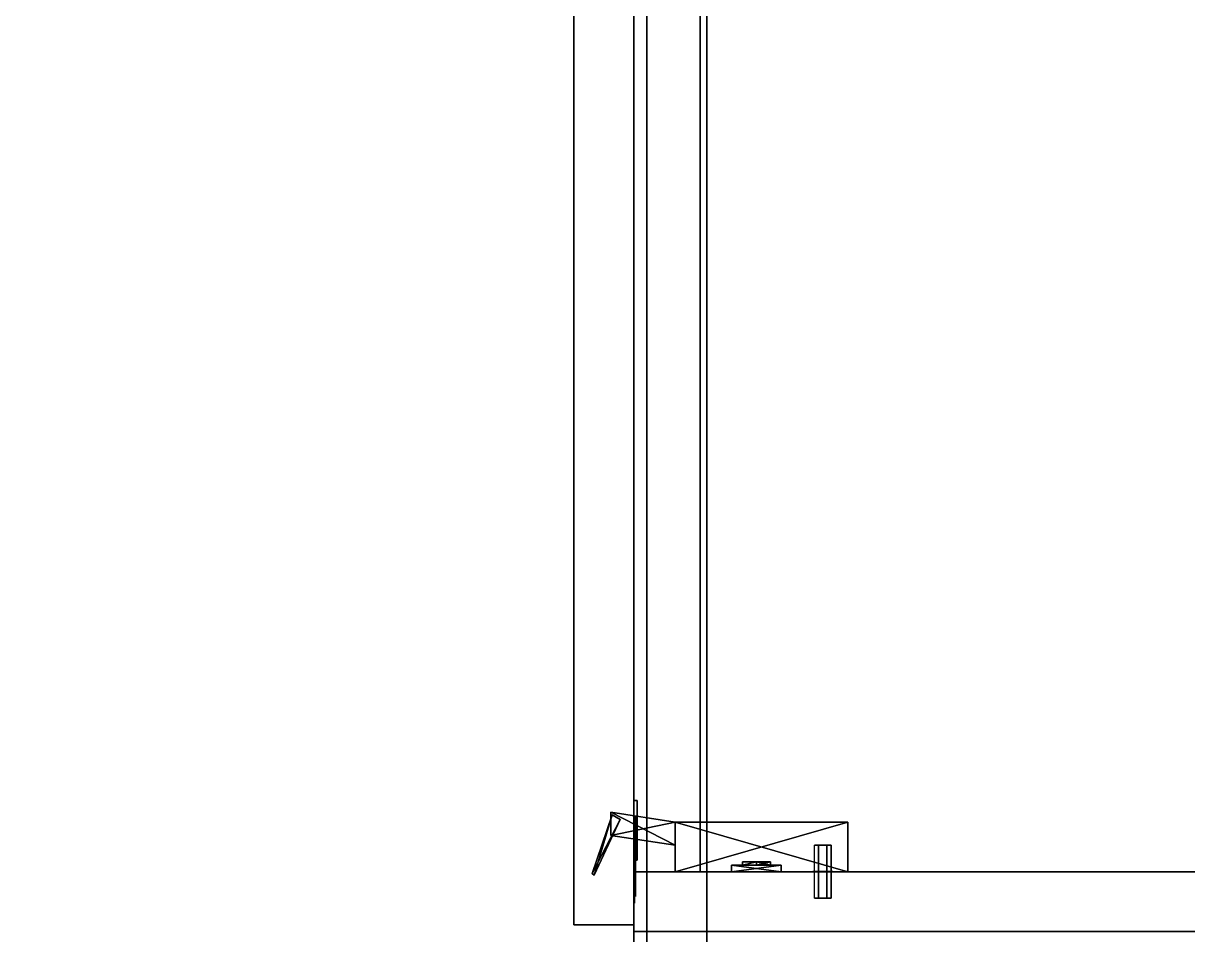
# Model space of a CAD drawing. Extents: x 0 to 2808, y -3840 to 0.
# Drawn here: x 2106 to 2457, y -1873 to -1598.3 of the extents above; entities that cross this region are included whole.
import ezdxf

# ---------------------------------------------------------------- set-up
doc = ezdxf.new("R2010")
doc.units = 0
for name, color, linetype in [('LAYER0', 7, 'CONTINUOUS'), ('LAYER1', 7, 'CONTINUOUS'), ('LAYER195', 9, 'CONTINUOUS'), ('LAYER243', 7, 'CONTINUOUS'), ('LAYER268', 7, 'CONTINUOUS'), ('LAYER269', 7, 'CONTINUOUS'), ('LAYER272', 7, 'CONTINUOUS'), ('LAYER275', 254, 'CONTINUOUS'), ('LAYER277', 28, 'CONTINUOUS'), ('LAYER278', 253, 'CONTINUOUS'), ('LAYER279', 28, 'CONTINUOUS'), ('LAYER280', 253, 'CONTINUOUS'), ('LAYER281', 9, 'CONTINUOUS'), ('LAYER287', 7, 'CONTINUOUS'), ('LAYER33', 9, 'CONTINUOUS'), ('LAYER530', 7, 'CONTINUOUS')]:
    doc.layers.add(name, color=color, linetype=linetype)

msp = doc.modelspace()

# ---------------------------------------------------------------- linework, layer by layer
at = {"layer": 'LAYER0', "invisible_edges": 1}
for points in [[(2790, 0), (0, -3840), (0, 0), (2790, 0)], [(2790, -3840, 5), (0, 0, 5), (0, -3840, 5), (2790, -3840, 5)], [(0, 0, 5), (2790, -3840, 5), (2790, 0, 5), (0, 0, 5)], [(0, -3840), (2790, 0), (2790, -3840), (0, -3840)]]:
    msp.add_3dface(points, dxfattribs=at)
at = {"layer": 'LAYER195', "invisible_edges": 1}
for points in [[(2640, -2712, 1955), (2290, -150.0002, 1955), (2640, -150.0002, 1955), (2640, -2712, 1955)], [(2290, -150.0002, 1955), (2640, -2712, 1955), (2290, -2712, 1955), (2290, -150.0002, 1955)], [(2290, -2712, 1973), (2290, -150.0002, 1955), (2290, -2712, 1955), (2290, -2712, 1973)], [(2290, -150.0002, 1955), (2290, -2712, 1973), (2290, -150.0002, 1973), (2290, -150.0002, 1955)], [(2290, -2712, 1973), (2640, -150.0002, 1973), (2290, -150.0002, 1973), (2290, -2712, 1973)], [(2640, -150.0002, 1973), (2290, -2712, 1973), (2640, -2712, 1973), (2640, -150.0002, 1973)]]:
    msp.add_3dface(points, dxfattribs=at)
at = {"layer": 'LAYER243', "invisible_edges": 1}
for points in [[(2640, -1854, 1973), (2290, -1854, 2595), (2640, -1854, 2595), (2640, -1854, 1973)], [(2290, -1854, 2595), (2640, -1854, 1973), (2290, -1854, 1973), (2290, -1854, 2595)], [(2640, -1854, 1973), (2290, -1872, 1973), (2290, -1854, 1973), (2640, -1854, 1973)], [(2290, -1872, 1973), (2640, -1854, 1973), (2640, -1872, 1973), (2290, -1872, 1973)], [(2290, -1872, 1973), (2290, -1854, 2595), (2290, -1854, 1973), (2290, -1872, 1973)], [(2290, -1854, 2595), (2290, -1872, 1973), (2290, -1872, 2595), (2290, -1854, 2595)], [(2640, -1872, 2595), (2290, -1854, 2595), (2290, -1872, 2595), (2640, -1872, 2595)], [(2290, -1854, 2595), (2640, -1872, 2595), (2640, -1854, 2595), (2290, -1854, 2595)], [(2290, -1872, 1973), (2640, -1872, 2595), (2290, -1872, 2595), (2290, -1872, 1973)], [(2640, -1872, 2595), (2290, -1872, 1973), (2640, -1872, 1973), (2640, -1872, 2595)]]:
    msp.add_3dface(points, dxfattribs=at)
at = {"layer": 'LAYER268', "invisible_edges": 1}
for points in [[(2640, -1854, 1974), (2290, -1050, 1974), (2640, -1050, 1974), (2640, -1854, 1974)], [(2290, -1050, 1974), (2640, -1854, 1974), (2290, -1854, 1974), (2290, -1050, 1974)], [(2290, -1854, 1992), (2290, -1050, 1974), (2290, -1854, 1974), (2290, -1854, 1992)], [(2290, -1050, 1974), (2290, -1854, 1992), (2290, -1050, 1992), (2290, -1050, 1974)], [(2290, -1854, 1992), (2640, -1050, 1992), (2290, -1050, 1992), (2290, -1854, 1992)], [(2640, -1050, 1992), (2290, -1854, 1992), (2640, -1854, 1992), (2640, -1050, 1992)], [(2640, -1854, 1974), (2290, -1854, 1992), (2290, -1854, 1974), (2640, -1854, 1974)], [(2290, -1854, 1992), (2640, -1854, 1974), (2640, -1854, 1992), (2290, -1854, 1992)]]:
    msp.add_3dface(points, dxfattribs=at)
at = {"layer": 'LAYER269', "invisible_edges": 1}
for points in [[(2640, -1050, 2594), (2290, -1854, 2594), (2640, -1854, 2594), (2640, -1050, 2594)], [(2290, -1854, 2594), (2640, -1050, 2594), (2290, -1050, 2594), (2290, -1854, 2594)], [(2290, -1050, 2576), (2290, -1854, 2594), (2290, -1050, 2594), (2290, -1050, 2576)], [(2290, -1854, 2594), (2290, -1050, 2576), (2290, -1854, 2576), (2290, -1854, 2594)], [(2290, -1050, 2576), (2640, -1854, 2576), (2290, -1854, 2576), (2290, -1050, 2576)], [(2640, -1854, 2576), (2290, -1050, 2576), (2640, -1050, 2576), (2640, -1854, 2576)], [(2640, -1854, 2576), (2290, -1854, 2594), (2290, -1854, 2576), (2640, -1854, 2576)], [(2290, -1854, 2594), (2640, -1854, 2576), (2640, -1854, 2594), (2290, -1854, 2594)]]:
    msp.add_3dface(points, dxfattribs=at)
at = {"layer": 'LAYER272', "invisible_edges": 1}
for points in [[(2615.4, -1854, 2275), (2310, -1050, 2275), (2615.4, -1050, 2275), (2615.4, -1854, 2275)], [(2310, -1050, 2275), (2615.4, -1854, 2275), (2310, -1854, 2275), (2310, -1050, 2275)], [(2310, -1854, 2293), (2310, -1050, 2275), (2310, -1854, 2275), (2310, -1854, 2293)], [(2310, -1050, 2275), (2310, -1854, 2293), (2310, -1050, 2293), (2310, -1050, 2275)], [(2310, -1854, 2293), (2615.4, -1050, 2293), (2310, -1050, 2293), (2310, -1854, 2293)], [(2615.4, -1050, 2293), (2310, -1854, 2293), (2615.4, -1854, 2293), (2615.4, -1050, 2293)], [(2615.4, -1854, 2275), (2310, -1854, 2293), (2310, -1854, 2275), (2615.4, -1854, 2275)], [(2310, -1854, 2293), (2615.4, -1854, 2275), (2615.4, -1854, 2293), (2310, -1854, 2293)]]:
    msp.add_3dface(points, dxfattribs=at)
at = {"layer": 'LAYER275'}
for points in [[(2344.5, -1846, 2272.5), (2349.5, -1846, 2272.5), (2348.25, -1846, 2274.665), (2345.75, -1846, 2274.665)], [(2344.5, -1846, 2272.5), (2345.75, -1846, 2270.335), (2348.25, -1846, 2270.335), (2349.5, -1846, 2272.5)], [(2350, -1853.95, 2272.5), (2344, -1853.95, 2272.5), (2345.5, -1853.95, 2275.098), (2348.5, -1853.95, 2275.098)], [(2350, -1853.95, 2272.5), (2344, -1853.95, 2272.5), (2345.5, -1853.95, 2269.902), (2348.5, -1853.95, 2269.902)], [(2350, -1854.05, 2272.5), (2344, -1854.05, 2272.5), (2345.5, -1854.05, 2275.098), (2348.5, -1854.05, 2275.098)], [(2350, -1854.05, 2272.5), (2344, -1854.05, 2272.5), (2345.5, -1854.05, 2269.902), (2348.5, -1854.05, 2269.902)], [(2344.5, -1862, 2272.5), (2349.5, -1862, 2272.5), (2348.25, -1862, 2274.665), (2345.75, -1862, 2274.665)], [(2344.5, -1862, 2272.5), (2345.75, -1862, 2270.335), (2348.25, -1862, 2270.335), (2349.5, -1862, 2272.5)]]:
    msp.add_3dface(points, dxfattribs=at)
at = {"layer": 'LAYER277'}
for points in [[(2291, -1832.5, 2097), (2290, -1832.5, 2097), (2291, -1832.5, 2097)], [(2291, -1850.5, 2055), (2290, -1850.5, 2055), (2290, -1832.5, 2055), (2291, -1832.5, 2055)], [(2290, -1832.5, 2055), (2290, -1832.5, 2097), (2291, -1832.5, 2097), (2291, -1832.5, 2055)], [(2291, -1850.5, 2097), (2290, -1850.5, 2097), (2290, -1832.5, 2097), (2291, -1832.5, 2097)], [(2290, -1832.5, 2055), (2290, -1850.5, 2055), (2290, -1850.5, 2097), (2290, -1832.5, 2097)], [(2291, -1832.5, 2055), (2291, -1850.5, 2055), (2291, -1850.5, 2055), (2291, -1832.5, 2055)], [(2291, -1832.5, 2097), (2291, -1850.5, 2097), (2291, -1850.5, 2097), (2291, -1832.5, 2097)], [(2290, -1837.5, 2067), (2290, -1837.5, 2085), (2290, -1837.5, 2067)], [(2291, -1837.5, 2067), (2290, -1837.5, 2067), (2290, -1837.5, 2085), (2291, -1837.5, 2085)], [(2291, -1837.5, 2067), (2290, -1837.5, 2067), (2290, -1850.5, 2067), (2291, -1850.5, 2067)], [(2291, -1837.5, 2085), (2290, -1837.5, 2085), (2290, -1850.5, 2085), (2291, -1850.5, 2085)], [(2290, -1850.5, 2067), (2290, -1850.5, 2055), (2290, -1850.5, 2067)], [(2290, -1850.5, 2085), (2290, -1850.5, 2097), (2290, -1850.5, 2085)], [(2291, -1850.5, 2067), (2290, -1850.5, 2067), (2290, -1850.5, 2055), (2291, -1850.5, 2055)], [(2291, -1850.5, 2085), (2290, -1850.5, 2085), (2290, -1850.5, 2097), (2291, -1850.5, 2097)]]:
    msp.add_3dface(points, dxfattribs=at)
for points, invisible_edges in [([(2291, -1832.5, 2097), (2291, -1832.5, 2055), (2291, -1837.5, 2067), (2291, -1837.5, 2085)], 10), ([(2291, -1832.5, 2055), (2291, -1837.5, 2067), (2291, -1850.5, 2067), (2291, -1850.5, 2055)], 1), ([(2291, -1832.5, 2097), (2291, -1837.5, 2085), (2291, -1850.5, 2085), (2291, -1850.5, 2097)], 1), ([(2290.5, -1850.5, 2085), (2290.5, -1850.5, 2067), (2290.5, -1837.5, 2067), (2290.5, -1837.5, 2085)], 1), ([(2290.25, -1850.5, 2063), (2290.25, -1855.475, 2063.99), (2290.25, -1854.5, 2070.5), (2290.25, -1850.5, 2067)], 2), ([(2290.25, -1855.475, 2088.01), (2290.25, -1850.5, 2089), (2290.25, -1850.5, 2085), (2290.25, -1854.5, 2081.5)], 8), ([(2290.5, -1854.71, 2081.317), (2290.5, -1854.5, 2070.5), (2290.5, -1850.5, 2067), (2290.5, -1850.5, 2085)], 5), ([(2290.25, -1855.475, 2063.99), (2290.25, -1859.693, 2066.808), (2290.25, -1858, 2070.5), (2290.25, -1854.5, 2070.5)], 10), ([(2290.25, -1859.693, 2085.192), (2290.25, -1855.475, 2088.01), (2290.25, -1854.5, 2081.5), (2290.25, -1858, 2081.5)], 10), ([(2290.5, -1861.5, 2081.5), (2290.5, -1861.5, 2070.5), (2290.5, -1854.5, 2070.5), (2290.5, -1854.71, 2081.317)], 4), ([(2290.25, -1859.693, 2066.808), (2290.25, -1862.511, 2071.025), (2290.25, -1861.5, 2070.5), (2290.25, -1858, 2070.5)], 10), ([(2290.25, -1862.511, 2080.975), (2290.25, -1859.693, 2085.192), (2290.25, -1858, 2081.5), (2290.25, -1861.5, 2081.5)], 10), ([(2290.25, -1862.511, 2071.025), (2290.25, -1863.5, 2076), (2290.25, -1861.5, 2076), (2290.25, -1861.5, 2070.5)], 10), ([(2290.25, -1863.5, 2076), (2290.25, -1862.511, 2080.975), (2290.25, -1861.5, 2081.5), (2290.25, -1861.5, 2076)], 10)]:
    msp.add_3dface(points, dxfattribs=dict(at, invisible_edges=invisible_edges))
at = {"layer": 'LAYER278'}
for points in [[(2285.925, -1838.308, 2070.348), (2277.5, -1854.591, 2070.348), (2283.544, -1836.818, 2070.348), (2285.925, -1838.308, 2070.348)], [(2278.077, -1855.082, 2081.652), (2283.544, -1836.818, 2081.652), (2277.5, -1854.591, 2081.652), (2278.077, -1855.082, 2081.652)], [(2277.5, -1854.591, 2070.348), (2277.5, -1854.591, 2081.652), (2283.544, -1836.818, 2070.348), (2277.5, -1854.591, 2070.348)], [(2283.544, -1836.818, 2070.348), (2277.5, -1854.591, 2081.652), (2283.544, -1836.818, 2081.652), (2283.544, -1836.818, 2070.348)], [(2278.077, -1855.082, 2070.348), (2277.5, -1854.591, 2070.348), (2285.925, -1838.308, 2070.348), (2278.077, -1855.082, 2070.348)], [(2285.925, -1838.308, 2081.652), (2283.544, -1836.818, 2081.652), (2278.077, -1855.082, 2081.652), (2285.925, -1838.308, 2081.652)], [(2283.135, -1843.058, 2069.217), (2283.135, -1836.094, 2069.217), (2302.5, -1846.042, 2069.217), (2283.135, -1843.058, 2069.217)], [(2302.5, -1846.042, 2069.217), (2283.135, -1836.094, 2069.217), (2302.5, -1839.079, 2069.217), (2302.5, -1846.042, 2069.217)], [(2283.135, -1843.058, 2082.783), (2302.5, -1839.079, 2082.783), (2283.135, -1836.094, 2082.783), (2283.135, -1843.058, 2082.783)], [(2283.135, -1836.094, 2069.217), (2283.135, -1836.094, 2082.783), (2302.5, -1839.079, 2069.217), (2283.135, -1836.094, 2069.217)], [(2302.5, -1839.079, 2069.217), (2283.135, -1836.094, 2082.783), (2302.5, -1839.079, 2082.783), (2302.5, -1839.079, 2069.217)], [(2302.5, -1846.042, 2082.783), (2302.5, -1839.079, 2082.783), (2283.135, -1843.058, 2082.783), (2302.5, -1846.042, 2082.783)], [(2302.5, -1854, 2069.217), (2302.5, -1839.079, 2069.217), (2354.5, -1854, 2069.217), (2302.5, -1854, 2069.217)], [(2354.5, -1854, 2069.217), (2302.5, -1839.079, 2069.217), (2354.5, -1839.079, 2069.217), (2354.5, -1854, 2069.217)], [(2354.5, -1854, 2082.783), (2354.5, -1839.079, 2082.783), (2302.5, -1854, 2082.783), (2354.5, -1854, 2082.783)], [(2302.5, -1854, 2082.783), (2354.5, -1839.079, 2082.783), (2302.5, -1839.079, 2082.783), (2302.5, -1854, 2082.783)], [(2302.5, -1839.079, 2069.217), (2302.5, -1839.079, 2082.783), (2354.5, -1839.079, 2069.217), (2302.5, -1839.079, 2069.217)], [(2354.5, -1839.079, 2069.217), (2302.5, -1839.079, 2082.783), (2354.5, -1839.079, 2082.783), (2354.5, -1839.079, 2069.217)], [(2354.5, -1854, 2069.217), (2354.5, -1839.079, 2069.217), (2354.5, -1854, 2082.783), (2354.5, -1854, 2069.217)], [(2354.5, -1854, 2082.783), (2354.5, -1839.079, 2069.217), (2354.5, -1839.079, 2082.783), (2354.5, -1854, 2082.783)], [(2319.5, -1852.011, 2102), (2319.5, -1854, 2102), (2334.5, -1854, 2102), (2319.5, -1852.011, 2102)], [(2319.5, -1852.011, 2102), (2334.5, -1854, 2102), (2334.5, -1852.011, 2102), (2319.5, -1852.011, 2102)], [(2334.5, -1852.011, 2050), (2334.5, -1854, 2050), (2319.5, -1854, 2050), (2334.5, -1852.011, 2050)], [(2334.5, -1852.011, 2050), (2319.5, -1854, 2050), (2319.5, -1852.011, 2050), (2334.5, -1852.011, 2050)], [(2319.5, -1854, 2050), (2319.5, -1854, 2102), (2319.5, -1852.011, 2102), (2319.5, -1854, 2050)], [(2319.5, -1854, 2050), (2319.5, -1852.011, 2102), (2319.5, -1852.011, 2050), (2319.5, -1854, 2050)], [(2319.5, -1852.011, 2050), (2319.5, -1852.011, 2102), (2334.5, -1852.011, 2102), (2319.5, -1852.011, 2050)], [(2319.5, -1852.011, 2050), (2334.5, -1852.011, 2102), (2334.5, -1852.011, 2050), (2319.5, -1852.011, 2050)], [(2322.757, -1851.016, 2094.087), (2327, -1851.016, 2089.291), (2322.757, -1852.011, 2094.087), (2322.757, -1851.016, 2094.087)], [(2322.757, -1852.011, 2094.087), (2327, -1851.016, 2089.291), (2327, -1852.011, 2089.291), (2322.757, -1852.011, 2094.087)], [(2327, -1852.011, 2098.883), (2327, -1851.016, 2098.883), (2322.757, -1852.011, 2094.087), (2327, -1852.011, 2098.883)], [(2322.757, -1852.011, 2094.087), (2327, -1851.016, 2098.883), (2322.757, -1851.016, 2094.087), (2322.757, -1852.011, 2094.087)], [(2327, -1851.016, 2098.883), (2331.243, -1851.016, 2094.087), (2322.757, -1851.016, 2094.087), (2327, -1851.016, 2098.883)], [(2322.757, -1851.016, 2094.087), (2331.243, -1851.016, 2094.087), (2327, -1851.016, 2089.291), (2322.757, -1851.016, 2094.087)], [(2322.757, -1851.016, 2057.913), (2327, -1851.016, 2053.117), (2322.757, -1852.011, 2057.913), (2322.757, -1851.016, 2057.913)], [(2322.757, -1852.011, 2057.913), (2327, -1851.016, 2053.117), (2327, -1852.011, 2053.117), (2322.757, -1852.011, 2057.913)], [(2327, -1852.011, 2062.709), (2327, -1851.016, 2062.709), (2322.757, -1852.011, 2057.913), (2327, -1852.011, 2062.709)], [(2322.757, -1852.011, 2057.913), (2327, -1851.016, 2062.709), (2322.757, -1851.016, 2057.913), (2322.757, -1852.011, 2057.913)], [(2327, -1851.016, 2062.709), (2331.243, -1851.016, 2057.913), (2322.757, -1851.016, 2057.913), (2327, -1851.016, 2062.709)], [(2322.757, -1851.016, 2057.913), (2331.243, -1851.016, 2057.913), (2327, -1851.016, 2053.117), (2322.757, -1851.016, 2057.913)], [(2327, -1852.011, 2098.883), (2327, -1852.011, 2089.291), (2322.757, -1852.011, 2094.087), (2327, -1852.011, 2098.883)], [(2327, -1852.011, 2062.709), (2327, -1852.011, 2053.117), (2322.757, -1852.011, 2057.913), (2327, -1852.011, 2062.709)], [(2327, -1851.016, 2089.291), (2331.243, -1851.016, 2094.087), (2327, -1852.011, 2089.291), (2327, -1851.016, 2089.291)], [(2327, -1852.011, 2089.291), (2331.243, -1851.016, 2094.087), (2331.243, -1852.011, 2094.087), (2327, -1852.011, 2089.291)], [(2331.243, -1851.016, 2094.087), (2327, -1851.016, 2098.883), (2331.243, -1852.011, 2094.087), (2331.243, -1851.016, 2094.087)], [(2331.243, -1852.011, 2094.087), (2327, -1851.016, 2098.883), (2327, -1852.011, 2098.883), (2331.243, -1852.011, 2094.087)], [(2327, -1851.016, 2053.117), (2331.243, -1851.016, 2057.913), (2327, -1852.011, 2053.117), (2327, -1851.016, 2053.117)], [(2327, -1852.011, 2053.117), (2331.243, -1851.016, 2057.913), (2331.243, -1852.011, 2057.913), (2327, -1852.011, 2053.117)], [(2331.243, -1851.016, 2057.913), (2327, -1851.016, 2062.709), (2331.243, -1852.011, 2057.913), (2331.243, -1851.016, 2057.913)], [(2331.243, -1852.011, 2057.913), (2327, -1851.016, 2062.709), (2327, -1852.011, 2062.709), (2331.243, -1852.011, 2057.913)], [(2327, -1852.011, 2098.883), (2331.243, -1852.011, 2094.087), (2327, -1852.011, 2089.291), (2327, -1852.011, 2098.883)], [(2327, -1852.011, 2062.709), (2331.243, -1852.011, 2057.913), (2327, -1852.011, 2053.117), (2327, -1852.011, 2062.709)], [(2334.5, -1852.011, 2102), (2334.5, -1854, 2102), (2334.5, -1854, 2050), (2334.5, -1852.011, 2102)], [(2334.5, -1852.011, 2102), (2334.5, -1854, 2050), (2334.5, -1852.011, 2050), (2334.5, -1852.011, 2102)]]:
    msp.add_3dface(points, dxfattribs=at)
at = {"layer": 'LAYER279'}
for points in [[(2291, -1832.5, 2513), (2290, -1832.5, 2513), (2291, -1832.5, 2513)], [(2291, -1850.5, 2471), (2290, -1850.5, 2471), (2290, -1832.5, 2471), (2291, -1832.5, 2471)], [(2290, -1832.5, 2471), (2290, -1832.5, 2513), (2291, -1832.5, 2513), (2291, -1832.5, 2471)], [(2291, -1850.5, 2513), (2290, -1850.5, 2513), (2290, -1832.5, 2513), (2291, -1832.5, 2513)], [(2290, -1832.5, 2471), (2290, -1850.5, 2471), (2290, -1850.5, 2513), (2290, -1832.5, 2513)], [(2291, -1832.5, 2471), (2291, -1850.5, 2471), (2291, -1850.5, 2471), (2291, -1832.5, 2471)], [(2291, -1832.5, 2513), (2291, -1850.5, 2513), (2291, -1850.5, 2513), (2291, -1832.5, 2513)], [(2290, -1837.5, 2483), (2290, -1837.5, 2501), (2290, -1837.5, 2483)], [(2291, -1837.5, 2483), (2290, -1837.5, 2483), (2290, -1837.5, 2501), (2291, -1837.5, 2501)], [(2291, -1837.5, 2483), (2290, -1837.5, 2483), (2290, -1850.5, 2483), (2291, -1850.5, 2483)], [(2291, -1837.5, 2501), (2290, -1837.5, 2501), (2290, -1850.5, 2501), (2291, -1850.5, 2501)], [(2290, -1850.5, 2483), (2290, -1850.5, 2471), (2290, -1850.5, 2483)], [(2290, -1850.5, 2501), (2290, -1850.5, 2513), (2290, -1850.5, 2501)], [(2291, -1850.5, 2483), (2290, -1850.5, 2483), (2290, -1850.5, 2471), (2291, -1850.5, 2471)], [(2291, -1850.5, 2501), (2290, -1850.5, 2501), (2290, -1850.5, 2513), (2291, -1850.5, 2513)]]:
    msp.add_3dface(points, dxfattribs=at)
for points, invisible_edges in [([(2291, -1832.5, 2513), (2291, -1832.5, 2471), (2291, -1837.5, 2483), (2291, -1837.5, 2501)], 10), ([(2291, -1832.5, 2471), (2291, -1837.5, 2483), (2291, -1850.5, 2483), (2291, -1850.5, 2471)], 1), ([(2291, -1832.5, 2513), (2291, -1837.5, 2501), (2291, -1850.5, 2501), (2291, -1850.5, 2513)], 1), ([(2290.5, -1850.5, 2501), (2290.5, -1850.5, 2483), (2290.5, -1837.5, 2483), (2290.5, -1837.5, 2501)], 1), ([(2290.25, -1850.5, 2479), (2290.25, -1855.475, 2479.99), (2290.25, -1854.5, 2486.5), (2290.25, -1850.5, 2483)], 2), ([(2290.25, -1855.475, 2504.01), (2290.25, -1850.5, 2505), (2290.25, -1850.5, 2501), (2290.25, -1854.5, 2497.5)], 8), ([(2290.5, -1854.71, 2497.317), (2290.5, -1854.5, 2486.5), (2290.5, -1850.5, 2483), (2290.5, -1850.5, 2501)], 5), ([(2290.25, -1855.475, 2479.99), (2290.25, -1859.693, 2482.808), (2290.25, -1858, 2486.5), (2290.25, -1854.5, 2486.5)], 10), ([(2290.25, -1859.693, 2501.192), (2290.25, -1855.475, 2504.01), (2290.25, -1854.5, 2497.5), (2290.25, -1858, 2497.5)], 10), ([(2290.5, -1861.5, 2497.5), (2290.5, -1861.5, 2486.5), (2290.5, -1854.5, 2486.5), (2290.5, -1854.71, 2497.317)], 4), ([(2290.25, -1859.693, 2482.808), (2290.25, -1862.511, 2487.025), (2290.25, -1861.5, 2486.5), (2290.25, -1858, 2486.5)], 10), ([(2290.25, -1862.511, 2496.975), (2290.25, -1859.693, 2501.192), (2290.25, -1858, 2497.5), (2290.25, -1861.5, 2497.5)], 10), ([(2290.25, -1862.511, 2487.025), (2290.25, -1863.5, 2492), (2290.25, -1861.5, 2492), (2290.25, -1861.5, 2486.5)], 10), ([(2290.25, -1863.5, 2492), (2290.25, -1862.511, 2496.975), (2290.25, -1861.5, 2497.5), (2290.25, -1861.5, 2492)], 10)]:
    msp.add_3dface(points, dxfattribs=dict(at, invisible_edges=invisible_edges))
at = {"layer": 'LAYER280'}
for points in [[(2285.925, -1838.308, 2486.348), (2277.5, -1854.591, 2486.348), (2283.544, -1836.818, 2486.348), (2285.925, -1838.308, 2486.348)], [(2278.077, -1855.082, 2497.652), (2283.544, -1836.818, 2497.652), (2277.5, -1854.591, 2497.652), (2278.077, -1855.082, 2497.652)], [(2277.5, -1854.591, 2486.348), (2277.5, -1854.591, 2497.652), (2283.544, -1836.818, 2486.348), (2277.5, -1854.591, 2486.348)], [(2283.544, -1836.818, 2486.348), (2277.5, -1854.591, 2497.652), (2283.544, -1836.818, 2497.652), (2283.544, -1836.818, 2486.348)], [(2278.077, -1855.082, 2486.348), (2277.5, -1854.591, 2486.348), (2285.925, -1838.308, 2486.348), (2278.077, -1855.082, 2486.348)], [(2285.925, -1838.308, 2497.652), (2283.544, -1836.818, 2497.652), (2278.077, -1855.082, 2497.652), (2285.925, -1838.308, 2497.652)], [(2283.135, -1843.058, 2485.217), (2283.135, -1836.094, 2485.217), (2302.5, -1846.042, 2485.217), (2283.135, -1843.058, 2485.217)], [(2302.5, -1846.042, 2485.217), (2283.135, -1836.094, 2485.217), (2302.5, -1839.079, 2485.217), (2302.5, -1846.042, 2485.217)], [(2283.135, -1843.058, 2498.783), (2302.5, -1839.079, 2498.783), (2283.135, -1836.094, 2498.783), (2283.135, -1843.058, 2498.783)], [(2283.135, -1836.094, 2485.217), (2283.135, -1836.094, 2498.783), (2302.5, -1839.079, 2485.217), (2283.135, -1836.094, 2485.217)], [(2302.5, -1839.079, 2485.217), (2283.135, -1836.094, 2498.783), (2302.5, -1839.079, 2498.783), (2302.5, -1839.079, 2485.217)], [(2302.5, -1846.042, 2498.783), (2302.5, -1839.079, 2498.783), (2283.135, -1843.058, 2498.783), (2302.5, -1846.042, 2498.783)], [(2302.5, -1854, 2485.217), (2302.5, -1839.079, 2485.217), (2354.5, -1854, 2485.217), (2302.5, -1854, 2485.217)], [(2354.5, -1854, 2485.217), (2302.5, -1839.079, 2485.217), (2354.5, -1839.079, 2485.217), (2354.5, -1854, 2485.217)], [(2354.5, -1854, 2498.783), (2354.5, -1839.079, 2498.783), (2302.5, -1854, 2498.783), (2354.5, -1854, 2498.783)], [(2302.5, -1854, 2498.783), (2354.5, -1839.079, 2498.783), (2302.5, -1839.079, 2498.783), (2302.5, -1854, 2498.783)], [(2302.5, -1839.079, 2485.217), (2302.5, -1839.079, 2498.783), (2354.5, -1839.079, 2485.217), (2302.5, -1839.079, 2485.217)], [(2354.5, -1839.079, 2485.217), (2302.5, -1839.079, 2498.783), (2354.5, -1839.079, 2498.783), (2354.5, -1839.079, 2485.217)], [(2354.5, -1854, 2485.217), (2354.5, -1839.079, 2485.217), (2354.5, -1854, 2498.783), (2354.5, -1854, 2485.217)], [(2354.5, -1854, 2498.783), (2354.5, -1839.079, 2485.217), (2354.5, -1839.079, 2498.783), (2354.5, -1854, 2498.783)], [(2319.5, -1852.011, 2518), (2319.5, -1854, 2518), (2334.5, -1854, 2518), (2319.5, -1852.011, 2518)], [(2319.5, -1852.011, 2518), (2334.5, -1854, 2518), (2334.5, -1852.011, 2518), (2319.5, -1852.011, 2518)], [(2334.5, -1852.011, 2466), (2334.5, -1854, 2466), (2319.5, -1854, 2466), (2334.5, -1852.011, 2466)], [(2334.5, -1852.011, 2466), (2319.5, -1854, 2466), (2319.5, -1852.011, 2466), (2334.5, -1852.011, 2466)], [(2319.5, -1854, 2466), (2319.5, -1854, 2518), (2319.5, -1852.011, 2518), (2319.5, -1854, 2466)], [(2319.5, -1854, 2466), (2319.5, -1852.011, 2518), (2319.5, -1852.011, 2466), (2319.5, -1854, 2466)], [(2319.5, -1852.011, 2466), (2319.5, -1852.011, 2518), (2334.5, -1852.011, 2518), (2319.5, -1852.011, 2466)], [(2319.5, -1852.011, 2466), (2334.5, -1852.011, 2518), (2334.5, -1852.011, 2466), (2319.5, -1852.011, 2466)], [(2322.757, -1851.016, 2510.087), (2327, -1851.016, 2505.291), (2322.757, -1852.011, 2510.087), (2322.757, -1851.016, 2510.087)], [(2322.757, -1852.011, 2510.087), (2327, -1851.016, 2505.291), (2327, -1852.011, 2505.291), (2322.757, -1852.011, 2510.087)], [(2327, -1852.011, 2514.883), (2327, -1851.016, 2514.883), (2322.757, -1852.011, 2510.087), (2327, -1852.011, 2514.883)], [(2322.757, -1852.011, 2510.087), (2327, -1851.016, 2514.883), (2322.757, -1851.016, 2510.087), (2322.757, -1852.011, 2510.087)], [(2327, -1851.016, 2514.883), (2331.243, -1851.016, 2510.087), (2322.757, -1851.016, 2510.087), (2327, -1851.016, 2514.883)], [(2322.757, -1851.016, 2510.087), (2331.243, -1851.016, 2510.087), (2327, -1851.016, 2505.291), (2322.757, -1851.016, 2510.087)], [(2322.757, -1851.016, 2473.913), (2327, -1851.016, 2469.117), (2322.757, -1852.011, 2473.913), (2322.757, -1851.016, 2473.913)], [(2322.757, -1852.011, 2473.913), (2327, -1851.016, 2469.117), (2327, -1852.011, 2469.117), (2322.757, -1852.011, 2473.913)], [(2327, -1852.011, 2478.709), (2327, -1851.016, 2478.709), (2322.757, -1852.011, 2473.913), (2327, -1852.011, 2478.709)], [(2322.757, -1852.011, 2473.913), (2327, -1851.016, 2478.709), (2322.757, -1851.016, 2473.913), (2322.757, -1852.011, 2473.913)], [(2327, -1851.016, 2478.709), (2331.243, -1851.016, 2473.913), (2322.757, -1851.016, 2473.913), (2327, -1851.016, 2478.709)], [(2322.757, -1851.016, 2473.913), (2331.243, -1851.016, 2473.913), (2327, -1851.016, 2469.117), (2322.757, -1851.016, 2473.913)], [(2327, -1852.011, 2514.883), (2327, -1852.011, 2505.291), (2322.757, -1852.011, 2510.087), (2327, -1852.011, 2514.883)], [(2327, -1852.011, 2478.709), (2327, -1852.011, 2469.117), (2322.757, -1852.011, 2473.913), (2327, -1852.011, 2478.709)], [(2327, -1851.016, 2505.291), (2331.243, -1851.016, 2510.087), (2327, -1852.011, 2505.291), (2327, -1851.016, 2505.291)], [(2327, -1852.011, 2505.291), (2331.243, -1851.016, 2510.087), (2331.243, -1852.011, 2510.087), (2327, -1852.011, 2505.291)], [(2331.243, -1851.016, 2510.087), (2327, -1851.016, 2514.883), (2331.243, -1852.011, 2510.087), (2331.243, -1851.016, 2510.087)], [(2331.243, -1852.011, 2510.087), (2327, -1851.016, 2514.883), (2327, -1852.011, 2514.883), (2331.243, -1852.011, 2510.087)], [(2327, -1851.016, 2469.117), (2331.243, -1851.016, 2473.913), (2327, -1852.011, 2469.117), (2327, -1851.016, 2469.117)], [(2327, -1852.011, 2469.117), (2331.243, -1851.016, 2473.913), (2331.243, -1852.011, 2473.913), (2327, -1852.011, 2469.117)], [(2331.243, -1851.016, 2473.913), (2327, -1851.016, 2478.709), (2331.243, -1852.011, 2473.913), (2331.243, -1851.016, 2473.913)], [(2331.243, -1852.011, 2473.913), (2327, -1851.016, 2478.709), (2327, -1852.011, 2478.709), (2331.243, -1852.011, 2473.913)], [(2327, -1852.011, 2514.883), (2331.243, -1852.011, 2510.087), (2327, -1852.011, 2505.291), (2327, -1852.011, 2514.883)], [(2327, -1852.011, 2478.709), (2331.243, -1852.011, 2473.913), (2327, -1852.011, 2469.117), (2327, -1852.011, 2478.709)], [(2334.5, -1852.011, 2518), (2334.5, -1854, 2518), (2334.5, -1854, 2466), (2334.5, -1852.011, 2518)], [(2334.5, -1852.011, 2518), (2334.5, -1854, 2466), (2334.5, -1852.011, 2466), (2334.5, -1852.011, 2518)]]:
    msp.add_3dface(points, dxfattribs=at)
at = {"layer": 'LAYER281', "invisible_edges": 1}
for points in [[(2272, -1453.5, 1943), (2290, -1870, 1943), (2272, -1870, 1943), (2272, -1453.5, 1943)], [(2290, -1870, 1943), (2272, -1453.5, 1943), (2290, -1453.5, 1943), (2290, -1870, 1943)], [(2290, -1453.5, 2592), (2272, -1870, 2592), (2290, -1870, 2592), (2290, -1453.5, 2592)], [(2272, -1870, 2592), (2290, -1453.5, 2592), (2272, -1453.5, 2592), (2272, -1870, 2592)], [(2272, -1870, 2592), (2272, -1453.5, 1943), (2272, -1870, 1943), (2272, -1870, 2592)], [(2272, -1453.5, 1943), (2272, -1870, 2592), (2272, -1453.5, 2592), (2272, -1453.5, 1943)], [(2290, -1453.5, 2592), (2290, -1870, 1943), (2290, -1453.5, 1943), (2290, -1453.5, 2592)], [(2290, -1870, 1943), (2290, -1453.5, 2592), (2290, -1870, 2592), (2290, -1870, 1943)], [(2272, -1870, 2592), (2290, -1870, 1943), (2290, -1870, 2592), (2272, -1870, 2592)], [(2290, -1870, 1943), (2272, -1870, 2592), (2272, -1870, 1943), (2290, -1870, 1943)]]:
    msp.add_3dface(points, dxfattribs=at)
at = {"layer": 'LAYER287', "invisible_edges": 1}
for points in [[(2640, -1872, 1973), (2290, -1890, 1973), (2290, -1872, 1973), (2640, -1872, 1973)], [(2290, -1890, 1973), (2640, -1872, 1973), (2640, -1890, 1973), (2290, -1890, 1973)], [(2290, -1872, 2595), (2290, -1890, 1973), (2290, -1890, 2595), (2290, -1872, 2595)], [(2290, -1890, 1973), (2290, -1872, 2595), (2290, -1872, 1973), (2290, -1890, 1973)], [(2640, -1890, 2595), (2290, -1872, 2595), (2290, -1890, 2595), (2640, -1890, 2595)], [(2290, -1872, 2595), (2640, -1890, 2595), (2640, -1872, 2595), (2290, -1872, 2595)], [(2290, -1872, 2595), (2640, -1872, 1973), (2290, -1872, 1973), (2290, -1872, 2595)], [(2640, -1872, 1973), (2290, -1872, 2595), (2640, -1872, 2595), (2640, -1872, 1973)]]:
    msp.add_3dface(points, dxfattribs=at)
at = {"layer": 'LAYER33'}
for points, invisible_edges in [([(2312, -2730, 2595), (2294, -2712, 2595), (2312, -150.0002, 2595), (2312, -2730, 2595)], 3), ([(2294, -150.0002, 2595), (2312, -150.0002, 2595), (2294, -2712, 2595), (2294, -150.0002, 2595)], 2), ([(2294, -2712, 2595), (2294, -150.0002, 2670), (2294, -150.0002, 2595), (2294, -2712, 2595)], 1), ([(2294, -150.0002, 2670), (2294, -2712, 2595), (2294, -2712, 2670), (2294, -150.0002, 2670)], 1), ([(2294, -150.0002, 2670), (2312, -2730, 2670), (2312, -150.0002, 2670), (2294, -150.0002, 2670)], 1), ([(2312, -2730, 2670), (2294, -150.0002, 2670), (2294, -2712, 2670), (2312, -2730, 2670)], 5), ([(2312, -2730, 2670), (2312, -150.0002, 2595), (2312, -150.0002, 2670), (2312, -2730, 2670)], 1), ([(2312, -150.0002, 2595), (2312, -2730, 2670), (2312, -2730, 2595), (2312, -150.0002, 2595)], 1)]:
    msp.add_3dface(points, dxfattribs=dict(at, invisible_edges=invisible_edges))
at = {"layer": 'LAYER530', "invisible_edges": 1}
for points in [[(2604, -742.0012, 5), (704, -2122.001, 5), (704, -742.0012, 5), (2604, -742.0012, 5)], [(704, -2122.001, 5), (2604, -742.0012, 5), (2604, -2122.001, 5), (704, -2122.001, 5)], [(2604, -2122.001, 855), (704, -742.0012, 855), (704, -2122.001, 855), (2604, -2122.001, 855)], [(704, -742.0012, 855), (2604, -2122.001, 855), (2604, -742.0012, 855), (704, -742.0012, 855)]]:
    msp.add_3dface(points, dxfattribs=at)

# ---------------------------------------------------------------- meshes
at = {"layer": 'LAYER1'}
mesh = msp.add_polymesh((5, 2), dxfattribs=at)
for k, corner in enumerate([(2640, -3690, 2670), (2640, -150.0002, 2670), (150, -3690, 2670), (2640, -3690, 2670), (150, -150.0002, 2670), (150, -3690, 2670), (2640, -150.0002, 2670), (150, -150.0002, 2670), (2790, 0, 2670), (0, 0, 2670)]):
    mesh.set_mesh_vertex(divmod(k, 2), corner)
at = {"layer": 'LAYER275'}
mesh = msp.add_polymesh((2, 6), dxfattribs=dict(at, n_close=True))
for k, corner in enumerate([(2344.5, -1846, 2272.5), (2345.75, -1846, 2274.665), (2348.25, -1846, 2274.665), (2349.5, -1846, 2272.5), (2348.25, -1846, 2270.335), (2345.75, -1846, 2270.335), (2344.5, -1862, 2272.5), (2345.75, -1862, 2274.665), (2348.25, -1862, 2274.665), (2349.5, -1862, 2272.5), (2348.25, -1862, 2270.335), (2345.75, -1862, 2270.335)]):
    mesh.set_mesh_vertex(divmod(k, 6), corner)
mesh = msp.add_polymesh((2, 6), dxfattribs=dict(at, n_close=True))
for k, corner in enumerate([(2344, -1853.95, 2272.5), (2345.5, -1853.95, 2275.098), (2348.5, -1853.95, 2275.098), (2350, -1853.95, 2272.5), (2348.5, -1853.95, 2269.902), (2345.5, -1853.95, 2269.902), (2344, -1854.05, 2272.5), (2345.5, -1854.05, 2275.098), (2348.5, -1854.05, 2275.098), (2350, -1854.05, 2272.5), (2348.5, -1854.05, 2269.902), (2345.5, -1854.05, 2269.902)]):
    mesh.set_mesh_vertex(divmod(k, 6), corner)
at = {"layer": 'LAYER277'}
mesh = msp.add_polymesh((2, 9), dxfattribs=at)
for k, corner in enumerate([(2290.25, -1850.5, 2063), (2290.25, -1855.475, 2063.99), (2290.25, -1859.693, 2066.808), (2290.25, -1862.511, 2071.025), (2290.25, -1863.5, 2076), (2290.25, -1862.511, 2080.975), (2290.25, -1859.693, 2085.192), (2290.25, -1855.475, 2088.01), (2290.25, -1850.5, 2089), (2290, -1850.5, 2063), (2290, -1855.475, 2063.99), (2290, -1859.693, 2066.808), (2290, -1862.511, 2071.025), (2290, -1863.5, 2076), (2290, -1862.511, 2080.975), (2290, -1859.693, 2085.192), (2290, -1855.475, 2088.01), (2290, -1850.5, 2089)]):
    mesh.set_mesh_vertex(divmod(k, 9), corner)
at = {"layer": 'LAYER279'}
mesh = msp.add_polymesh((2, 9), dxfattribs=at)
for k, corner in enumerate([(2290.25, -1850.5, 2479), (2290.25, -1855.475, 2479.99), (2290.25, -1859.693, 2482.808), (2290.25, -1862.511, 2487.025), (2290.25, -1863.5, 2492), (2290.25, -1862.511, 2496.975), (2290.25, -1859.693, 2501.192), (2290.25, -1855.475, 2504.01), (2290.25, -1850.5, 2505), (2290, -1850.5, 2479), (2290, -1855.475, 2479.99), (2290, -1859.693, 2482.808), (2290, -1862.511, 2487.025), (2290, -1863.5, 2492), (2290, -1862.511, 2496.975), (2290, -1859.693, 2501.192), (2290, -1855.475, 2504.01), (2290, -1850.5, 2505)]):
    mesh.set_mesh_vertex(divmod(k, 9), corner)

doc.saveas('drawing.dxf')
